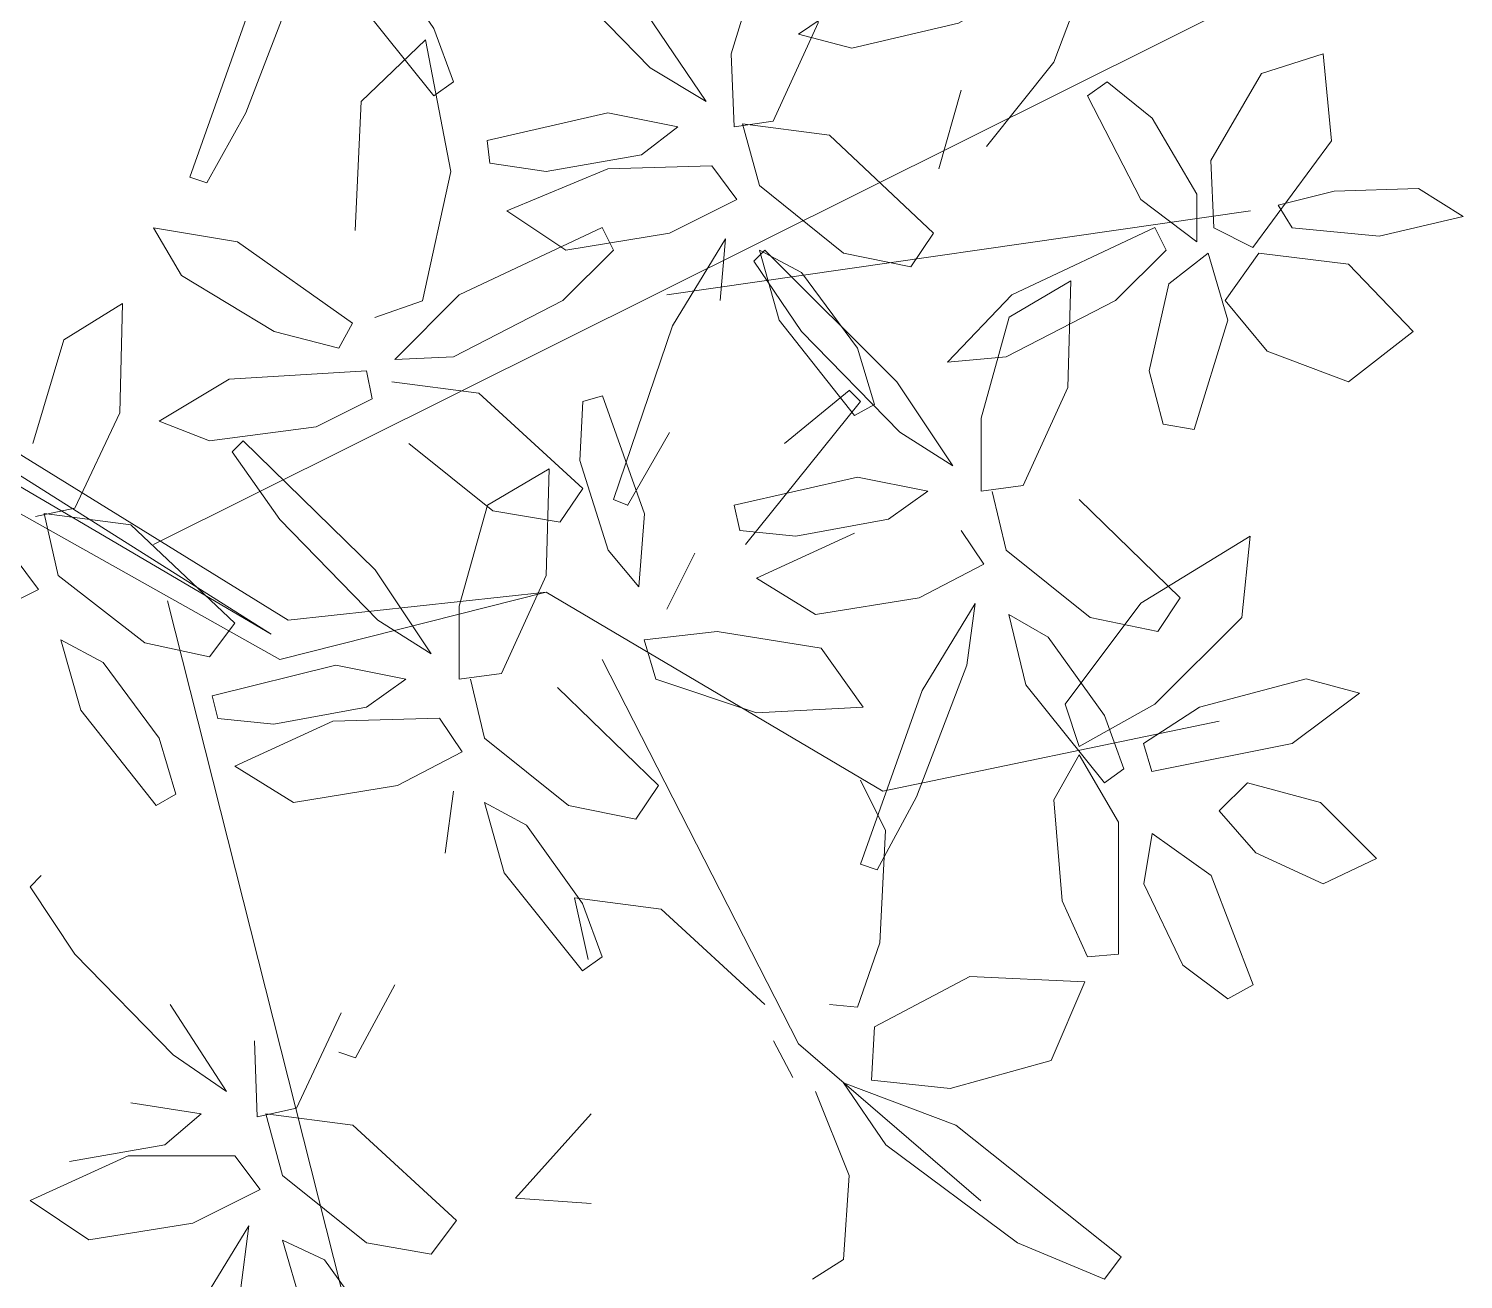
# Model space of a CAD drawing. Header units: metres. Extents: x 14 to 155, y 0 to 125.
# Drawn here: x 20.042 to 20.86, y 119.2 to 119.914 of the extents above; entities that cross this region are included whole.
import ezdxf

# ---------------------------------------------------------------- set-up
doc = ezdxf.new("R2010")
doc.units = ezdxf.units.M
doc.layers.add('PDF_Geometry', color=7, linetype='Continuous', true_color=0xc0c0c0)

msp = doc.modelspace()

# ---------------------------------------------------------------- linework, layer by layer
at = {"layer": 'PDF_Geometry', "color": 0, "lineweight": 0}
for points in [[(19.80389, 120.71882), (19.77033, 120.59404), (19.85519, 120.38919), (19.67435, 119.9475), (19.79277, 119.81944), (20.11761, 120.18753), (19.83759, 119.79385), (20.18964, 119.57626), (20.33683, 119.5923)], [(19.77993, 119.74903), (19.79756, 119.48174), (19.79437, 119.76825), (19.80562, 119.5874), (19.81518, 119.78269), (20.18008, 119.56829), (19.82802, 119.79066), (20.01683, 120.05955), (19.79765, 119.79703), (19.89205, 119.88985), (19.81199, 119.79703)], [(20.11285, 119.61948), (20.74821, 119.93639)], [(20.62652, 119.93788), (20.63936, 119.92832), (20.62652, 119.89476), (20.58818, 119.84666)], [(20.23923, 119.74905), (20.26642, 119.75861), (20.28245, 119.8323), (20.26801, 119.90749), (20.23126, 119.87224), (20.22798, 119.79864)], [(20.5609, 119.83391), (20.57374, 119.87872)], [(20.40574, 119.7619), (20.73866, 119.80991)], [(20.43611, 119.75871), (20.4393, 119.79396), (20.40892, 119.74427), (20.37527, 119.64508), (20.38333, 119.64189)], [(19.80554, 119.40495), (19.82315, 119.757), (20.18486, 119.55376)], [(20.04563, 119.63541), (20.06804, 119.64019), (20.09363, 119.69467), (20.09522, 119.75701), (20.06166, 119.7362), (20.04404, 119.67704)], [(20.24889, 119.7123), (20.29848, 119.70592), (20.35774, 119.65145), (20.34489, 119.63233)], [(20.45056, 119.61949), (20.51618, 119.70115), (20.50981, 119.70753)], [(20.50971, 119.70743), (20.47287, 119.67705)], [(20.38333, 119.6418), (20.40733, 119.68343)], [(20.34489, 119.63223), (20.30646, 119.63861), (20.25845, 119.67705)], [(20.68579, 119.56981), (20.64735, 119.57778), (20.59934, 119.61621), (20.59137, 119.64978)], [(20.64097, 119.64509), (20.69863, 119.58912), (20.68579, 119.5699)], [(20.5129, 119.62587), (20.45693, 119.60027), (20.4905, 119.57946), (20.54975, 119.58902), (20.58659, 119.60824), (20.57375, 119.62746)], [(20.00879, 119.57466), (20.04723, 119.59388), (20.03279, 119.6131)], [(20.42168, 119.61461), (20.40565, 119.58264)], [(20.18486, 119.55385), (20.33693, 119.5923), (20.52894, 119.47867), (20.72095, 119.51862)], [(20.12082, 119.58741), (20.22003, 119.19534)], [(20.3689, 119.55386), (20.48094, 119.33457), (20.58492, 119.24495)], [(20.3433, 119.53782), (20.40097, 119.48186), (20.38812, 119.46264), (20.34968, 119.4706), (20.30168, 119.50904), (20.29371, 119.5426)], [(20.27927, 119.44341), (20.28405, 119.47866)], [(20.49857, 119.35698), (20.5146, 119.35539), (20.52735, 119.39223), (20.53053, 119.45617), (20.51619, 119.48505)], [(20.04883, 119.43056), (20.04245, 119.42418), (20.06805, 119.38574), (20.12402, 119.32818), (20.15449, 119.30737), (20.12243, 119.35696)], [(20.36094, 119.38257), (20.35297, 119.41782), (20.40256, 119.41135), (20.46172, 119.35698)], [(20.21853, 119.32978), (20.22809, 119.32659), (20.25049, 119.36822)], [(20.17043, 119.33615), (20.17203, 119.29293), (20.19443, 119.29771), (20.22003, 119.35219)], [(20.46651, 119.33616), (20.47766, 119.31535)], [(20.48892, 119.20013), (20.50654, 119.21138), (20.50973, 119.25938), (20.49051, 119.30738)], [(20.06487, 119.26733), (20.11924, 119.2769), (20.14006, 119.29452), (20.10002, 119.3009)], [(20.36254, 119.24334), (20.31931, 119.24653), (20.36253, 119.29453)]]:
    msp.add_lwpolyline(points, dxfattribs=at)
for points in [[(20.3145, 119.98916), (20.3401, 119.94912), (20.39617, 119.89156), (20.42814, 119.87234), (20.39457, 119.92194), (20.32088, 119.99553)], [(20.14322, 119.82583), (20.16563, 119.86586), (20.19441, 119.94105), (20.19919, 119.9779), (20.16881, 119.92821), (20.13366, 119.82902)], [(20.44248, 119.89953), (20.44408, 119.8579), (20.46649, 119.86109), (20.49208, 119.91716), (20.49367, 119.97791), (20.46011, 119.95719)], [(20.28404, 119.88349), (20.27288, 119.91387), (20.24241, 119.95868), (20.21841, 119.97153), (20.22807, 119.93149), (20.27288, 119.87552)], [(20.60571, 119.93629), (20.57214, 119.91707), (20.5113, 119.90272), (20.48092, 119.91069), (20.52086, 119.93788), (20.60092, 119.95073)], [(20.71775, 119.80026), (20.71615, 119.8387), (20.74493, 119.88829), (20.78018, 119.89945), (20.78497, 119.84985), (20.74016, 119.78901)], [(20.65699, 119.88351), (20.68259, 119.8627), (20.70818, 119.81948), (20.70819, 119.79229), (20.67621, 119.81629), (20.64584, 119.87554)], [(20.30485, 119.83709), (20.33682, 119.83231), (20.3913, 119.84187), (20.41211, 119.8579), (20.37207, 119.86587), (20.30326, 119.84993)], [(20.54496, 119.77784), (20.50652, 119.78581), (20.45852, 119.82425), (20.44895, 119.8595), (20.49855, 119.85303), (20.5578, 119.79706)], [(20.40733, 119.79706), (20.44577, 119.81628), (20.43133, 119.8355), (20.37208, 119.8339), (20.31451, 119.8099), (20.34808, 119.78749)], [(20.78656, 119.82107), (20.75459, 119.8131), (20.76256, 119.80026), (20.81216, 119.79548), (20.86016, 119.80664), (20.83456, 119.82267)], [(20.21851, 119.73142), (20.18166, 119.74098), (20.12888, 119.77305), (20.11285, 119.80023), (20.16085, 119.79227), (20.22648, 119.74586)], [(20.37527, 119.78749), (20.34648, 119.75871), (20.28404, 119.72664), (20.25048, 119.72505), (20.28723, 119.76189), (20.36889, 119.80034)], [(20.69056, 119.7875), (20.66178, 119.75872), (20.59934, 119.72665), (20.56578, 119.72347), (20.60253, 119.76191), (20.68418, 119.80035)], [(20.45533, 119.78112), (20.48252, 119.74109), (20.53859, 119.68353), (20.56897, 119.66431), (20.53699, 119.71231), (20.46171, 119.7875)], [(20.52415, 119.69946), (20.51459, 119.73143), (20.48252, 119.77465), (20.45852, 119.7875), (20.46977, 119.74746), (20.5129, 119.69309)], [(20.68897, 119.68822), (20.681, 119.7186), (20.69215, 119.76819), (20.71456, 119.78582), (20.72581, 119.74747), (20.7066, 119.68503)], [(20.74822, 119.72985), (20.72422, 119.75863), (20.74344, 119.78582), (20.79463, 119.77945), (20.83147, 119.74101), (20.79463, 119.71222)], [(20.585, 119.6915), (20.585, 119.64987), (20.609, 119.65306), (20.63459, 119.70912), (20.63618, 119.76988), (20.60103, 119.74916)], [(20.23764, 119.70264), (20.20567, 119.68661), (20.14482, 119.67864), (20.11604, 119.68979), (20.15598, 119.71379), (20.23445, 119.71867)], [(20.35774, 119.70105), (20.35614, 119.66749), (20.37218, 119.6162), (20.38971, 119.59539), (20.39299, 119.63702), (20.36899, 119.70424)], [(20.15767, 119.67226), (20.18486, 119.63382), (20.24092, 119.57626), (20.2713, 119.55704), (20.23933, 119.60504), (20.16404, 119.67864)], [(20.28733, 119.58423), (20.28733, 119.5426), (20.31133, 119.54579), (20.33693, 119.60186), (20.33852, 119.66261), (20.30336, 119.64189)], [(20.44737, 119.62746), (20.47934, 119.62427), (20.53222, 119.63384), (20.55462, 119.64987), (20.51459, 119.65784), (20.44418, 119.6419)], [(20.14483, 119.55544), (20.10798, 119.56341), (20.05838, 119.60185), (20.05041, 119.6371), (20.10001, 119.63063), (20.15926, 119.57466)], [(20.68419, 119.52827), (20.64098, 119.50427), (20.63301, 119.52827), (20.67622, 119.58593), (20.73857, 119.62428), (20.73379, 119.57787)], [(20.52575, 119.43376), (20.54816, 119.47539), (20.57694, 119.55058), (20.58172, 119.58584), (20.55134, 119.53614), (20.51619, 119.43695)], [(20.66657, 119.49143), (20.65541, 119.5218), (20.62335, 119.56662), (20.60094, 119.57946), (20.6106, 119.53943), (20.65541, 119.48346)], [(20.43453, 119.5698), (20.3929, 119.56502), (20.39937, 119.54261), (20.45694, 119.52339), (20.51778, 119.52658), (20.49378, 119.56024)], [(20.1257, 119.47697), (20.11614, 119.50894), (20.08407, 119.55216), (20.06007, 119.565), (20.07132, 119.52497), (20.11445, 119.47059)], [(20.14961, 119.52019), (20.18158, 119.517), (20.23446, 119.52657), (20.25686, 119.5426), (20.21683, 119.55057), (20.14642, 119.53304)], [(20.67773, 119.50587), (20.7097, 119.52668), (20.77054, 119.54272), (20.80092, 119.53465), (20.76257, 119.50587), (20.68251, 119.48984)], [(20.25208, 119.48185), (20.28893, 119.50107), (20.27608, 119.52029), (20.21524, 119.51869), (20.15927, 119.493), (20.19283, 119.47228)], [(20.64576, 119.38417), (20.63132, 119.41614), (20.62654, 119.4738), (20.64098, 119.4994), (20.66338, 119.46096), (20.66339, 119.38577)], [(20.74176, 119.44343), (20.72095, 119.46743), (20.73698, 119.48346), (20.77861, 119.47221), (20.81058, 119.44024), (20.7802, 119.42581)], [(20.36891, 119.38416), (20.35765, 119.41454), (20.32568, 119.45935), (20.30168, 119.4722), (20.31293, 119.43216), (20.35766, 119.37619)], [(20.72583, 119.36018), (20.70023, 119.37939), (20.67782, 119.4258), (20.6826, 119.45458), (20.71626, 119.43058), (20.74027, 119.36814)], [(20.56739, 119.30898), (20.52257, 119.31376), (20.52416, 119.34423), (20.57863, 119.37301), (20.64417, 119.36983), (20.62504, 119.32501)], [(20.65542, 119.20013), (20.60583, 119.22095), (20.53064, 119.27691), (20.50654, 119.31216), (20.57057, 119.28817), (20.66499, 119.21298)], [(20.27131, 119.21456), (20.23447, 119.22093), (20.18646, 119.25937), (20.1769, 119.29453), (20.2265, 119.28815), (20.28575, 119.23378)], [(20.13528, 119.23218), (20.17371, 119.2514), (20.15928, 119.27062), (20.09843, 119.27062), (20.04246, 119.24502), (20.07602, 119.22261)], [(20.11128, 119.07851), (20.13528, 119.11855), (20.16247, 119.19374), (20.16725, 119.23059), (20.13687, 119.18089), (20.10172, 119.0817)], [(20.2521, 119.13608), (20.24253, 119.16646), (20.21047, 119.21127), (20.18647, 119.22252), (20.19772, 119.18408), (20.24085, 119.12812)]]:
    msp.add_lwpolyline(points, close=True, dxfattribs=at)

doc.saveas('drawing.dxf')
